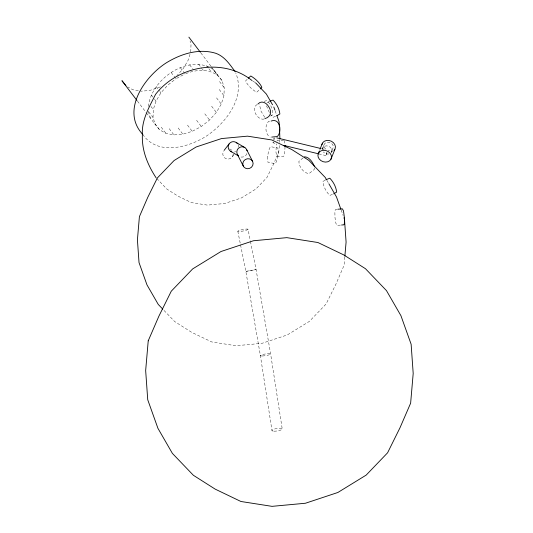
<?xml version="1.0" encoding="UTF-8"?>
<svg xmlns="http://www.w3.org/2000/svg" width="533" height="533" viewBox="0 0 533 533"><rect width="100%" height="100%" fill="white"/><g stroke="black" fill="none" stroke-linecap="round" stroke-linejoin="round"><path stroke-width="0.4" stroke-dasharray="2.67 2" d="M148.467 106.5C150.766 80.596 185.317 55.292 210.095 67.591M211.368 66.732L222.094 80.843L224.24 87.765L223.953 95.7L221.268 104.102L216.351 112.41L209.549 120.045L201.321 126.501L192.226 131.325L182.886 134.189L173.945 134.909L165.996 133.423L159.594 129.839L155.17 124.402L153.024 117.48L153.304 109.545L155.996 101.143L160.906 92.835L167.708 85.2L175.943 78.744M190.741 52.007L191.021 44.072L190.068 41.001M285.075 146.702L284.642 152.758L283.803 156.309L276.627 156.162L275.941 151.898L276.374 143.883M279.339 145.556L278.779 151.998L273.302 164.664L266.92 177.549L255.9 189.022L241.329 197.97L224.626 203.513L207.43 205.112L191.42 202.607L178.169 196.244L166.942 189.122L156.702 178.435M279.618 142.331L279.825 139.912M344.804 256.986L344.085 265.267L335.783 284.462L326.109 303.977L309.42 321.366L287.34 334.924L262.029 343.319L235.972 345.744L211.721 341.946L191.64 332.312L174.637 321.512L163.338 309.726M273.023 142.111L273.056 142.817L276.267 143.597M274.388 137.987L274.022 139.906M314.776 168.148L314.037 169.634L308.96 173.651C303.583 173.038 298.76 166.649 298.9 161.326L304.523 156.762M326.576 152.285L326.069 155.636L327.035 152.724M273.569 139.466L274.109 137.721M190.008 54.299L188.049 60.416L183.139 68.724L176.856 75.773M273.469 141.905L273.056 142.817M322.851 147.854L324.311 144.177M331.513 152.072L332.972 148.394M276.913 141.058L277.493 140.132L283.616 140.439M232.388 156.715L234.826 153.544M247.199 79.31L245.58 80.936C247.772 85.666 252.209 89.604 256.666 92.282L259.718 89.484M257.252 104.448C250.244 108.132 257.519 120.758 264.201 119.032M160.413 86.892L149.673 90.503L140.725 91.216M176.636 78.378L185.031 73.92M267.08 102.669L269.112 101.65M275.534 116.381L272.976 117.287L270.384 114.229M325.203 180.127L322.885 181.52C323.451 186.657 326.136 191.76 329.76 195.418L332.992 194.172M264.141 101.343L266.84 100.55C270.664 104.028 273.109 109.711 272.749 114.888L270.264 116.187M185.81 73.681C197.716 68.69 214.706 68.384 222.094 80.843M269.565 121.171L268.592 121.371C264.621 125.295 265.068 134.463 270.171 137.188M337.069 209.289L335.244 209.775L334.864 211.981L335.004 217.724L335.897 223.287L337.009 225.412L340.807 225.079M138.34 90.777L132.777 89.737L127.8 86.946M321.739 148.734L324.151 149.32M318.841 153.89L326.069 155.636M210.808 67.991L212.94 69.183L217.364 74.62M252.729 80.989L254.834 82.329M264.708 117.267L261.037 111.197L259.411 104.415M142.771 134.416C157.235 155.803 188.202 147.728 206.411 136.082C226.119 122.803 245.653 97.592 235.753 72.848M200.874 52.927L210.868 66.079M212.94 69.183L217.671 75.406M219.509 81.542L224.24 87.765M206.537 65.606L208.43 68.091M208.903 68.71L211.268 71.822M219.23 89.477L223.953 95.7M198.589 64.12L201.9 68.471M202.373 69.097L203.32 70.336M216.538 97.885L221.268 104.102M189.641 64.839L193.426 69.81M211.621 106.194L216.351 112.41M180.307 67.704L184.558 73.301M204.819 113.829L209.549 120.045M171.213 72.528L175.47 78.124M196.59 120.278L201.321 126.501M187.503 125.102L192.226 131.325M156.182 86.619L159.494 90.97M159.96 91.589L160.906 92.835M178.162 127.973L182.886 134.189M151.265 94.921L154.104 98.652M154.577 99.278L155.996 101.143M169.214 128.686L173.945 134.909M150.939 106.44L153.304 109.545M161.266 127.207L165.996 133.423M148.767 111.883L153.024 117.48M154.863 123.623L159.594 129.839M137.447 101.09L145.942 112.27M146.442 112.923L155.17 124.402M284.382 140.479L285.075 144.743M326.862 180.267L328.475 183.066M269.372 112.536L266.347 105.461M341.187 210.089L343.105 215.465M275.175 110.831L276.554 114.702M148.294 111.264L150.439 118.186M248.032 229.357A5.223 0.753 -11.3 0 1 239.997 231.489A5.223 0.753 -11.3 0 1 240.743 230.023A5.223 0.753 -11.3 0 1 248.032 229.357L250.277 240.616M250.443 241.416L256.067 269.558L270.617 353.865L282.21 428.785M237.818 231.222L240.383 244.087M240.55 244.894L245.846 271.43L260.404 355.731L271.997 430.657M246.906 153.557A5.243 5.123 -35.4 0 1 240.296 156.869M238.031 144.503A5.23 5.21 79.8 0 1 238.591 147.161M235.739 151.539A5.23 5.21 79.8 0 1 234.46 151.992M233.207 154.157A5.223 5.19 37.5 0 1 226.418 158.821A5.223 5.19 37.5 0 1 223.62 151.032M229.59 148.927A5.223 5.19 37.5 0 1 231.862 150.399M325.716 149.127A4.824 3.964 21.7 0 1 326.163 142.544A4.824 3.964 21.7 0 1 333.258 145.995A4.824 3.964 21.7 0 1 327.962 150.219M322.498 149.893A4.824 3.964 21.7 0 1 328.468 146.209A4.824 3.964 21.7 0 1 330.88 152.904M328.921 153.937A4.824 3.964 21.7 0 1 323.398 151.945M332.705 151.452A6.962 5.723 21.7 0 1 331.153 152.012M323.185 149.147A6.962 5.723 21.7 0 1 322.318 147.714M267.579 156.702L267.959 162.305L275.081 163.611L275.561 163.338C277.94 158.767 278.946 153.044 277.82 147.994L270.691 146.695L270.211 146.968L268.639 150.679L267.579 156.702M246.166 271.33L256.067 269.558L246.166 271.33M262.403 355.984A5.23 0.853 -9.3 0 0 270.637 354.085A5.23 0.853 -9.3 0 0 263.495 354.325A5.23 0.853 -9.3 0 0 262.403 355.984M274.042 431.177A5.223 1.239 -8.8 0 0 282.237 429.112A5.223 1.239 -8.8 0 0 275.021 428.878A5.223 1.239 -8.8 0 0 274.042 431.177"/><path stroke-width="0.8" d="M279.892 139.106L279.545 128.779M344.871 256.16L346.09 242.075L344.478 219.303L343.932 217.77M318.461 153.151L319.367 150.859M319.973 149.34L322.392 143.244M330.96 159.234A6.962 5.723 21.7 0 0 323.917 150.286A6.962 5.723 21.7 0 0 319.254 159.054A6.962 5.723 21.7 0 0 330.96 159.234L334.891 149.327M224.113 150.393L229.017 144.003A5.23 5.21 79.8 0 1 237.258 143.37M248.278 78.231L250.79 75.972C255.247 78.651 259.684 82.588 261.876 87.319L260.257 88.944M257.952 104.015C261.496 99.891 266.806 102.956 268.812 106.867C272.017 111.444 270.897 117.1 264.901 118.599M269.785 101.31L273.016 100.071C276.634 103.735 279.312 108.839 279.878 113.975L276.887 115.708M325.876 179.788L329.787 178.202C333.405 181.86 336.096 186.963 336.656 192.1L333.665 193.832M304.523 156.762C309.553 157.068 312.898 162.565 314.59 166.862M337.829 209.222L342.393 208.823L343.505 210.948L344.538 218.59L344.385 223.587L343.852 224.813L341.566 225.013M271.097 121.064C280.185 117.533 282.27 132.011 277.273 136.561L271.703 137.081M276.767 137.86L320.939 148.54M283.496 145.342L318.841 153.89M236.219 142.484L244.907 147.608M230.542 151.252L238.371 155.876M252.029 80.543C223.107 57.331 177.689 65.766 155.563 94.348C149.127 107.28 141.378 120.192 142.378 135.202C141.731 150.639 147.788 165.15 156.129 177.842M255.534 82.775L266.353 94.055L272.55 104.814M162.772 309.14L158.254 304.423L146.975 284.862L139.026 262.589L137.414 239.823L139.413 216.625L147.721 197.43L157.388 177.922L174.084 160.533L196.164 146.975L221.475 138.573L247.525 136.155L271.783 139.952L291.864 149.586L308.867 160.38L325.25 177.476L326.462 179.568M125.881 85.547L121.95 80.716L136.948 100.437M142.771 134.416C120.685 110.897 144.396 76.932 166.123 62.947C180.7 53.926 198.636 48.137 215.618 53.24C224.593 56.351 229.616 64.266 235.046 71.482M188.875 37.15L200.375 52.274M328.874 183.765L336.53 197.037L340.913 209.322M246.659 149.606L252.635 161.419A5.223 4.95 -26.8 0 1 247.485 168.721A5.223 4.95 -26.8 0 1 243.714 161.019A5.223 4.95 -26.8 0 1 252.635 161.419M237.325 154.297L243.255 166.023M273.795 106.966L274.895 110.058M276.834 115.474L279.039 121.664L279.432 127.2M285.075 145.396L285.075 146.702M238.064 155.423A5.243 5.123 -35.4 0 1 239.723 147.355A5.243 5.123 -35.4 0 1 247.105 150.872M231.775 151.845A5.23 5.21 79.8 0 1 229.01 144.017M321.905 144.656A6.962 5.723 21.7 0 1 331.333 141.218A6.962 5.723 21.7 0 1 333.978 150.533M148.227 340.82L145.662 370.555L147.728 399.743L157.921 428.299L172.379 453.376L193.386 475.289L215.185 489.127L240.923 501.486L272.023 506.35L305.429 503.245L337.875 492.479L366.184 475.096L387.584 452.803L399.983 427.786L410.63 403.181L413.195 373.44L411.13 344.251L400.936 315.703L386.478 290.625L365.471 268.712L343.672 254.867L317.928 242.515L286.834 237.651L253.428 240.749L220.982 251.523L192.673 268.905L171.273 291.191L158.874 316.209L148.227 340.82"/></g></svg>
